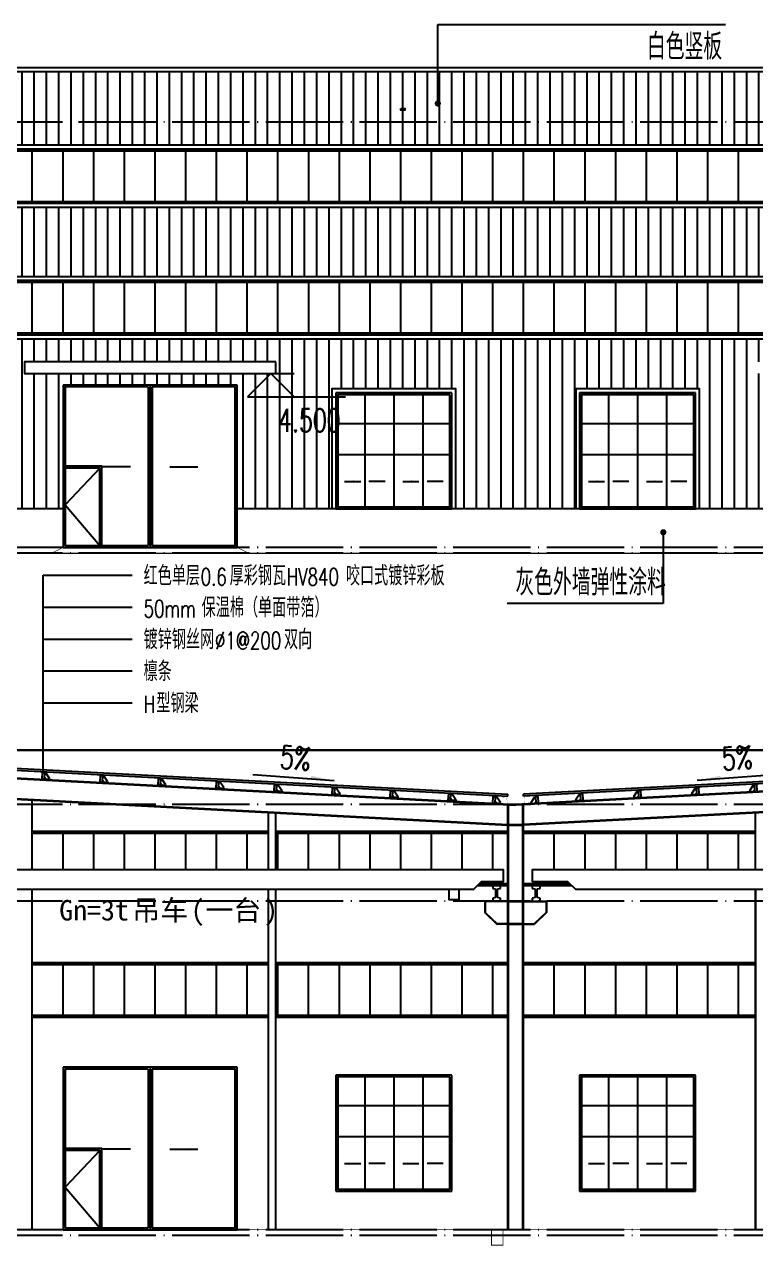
# Model space of a CAD drawing. Extents: x -21908402 to 2288787, y 79687 to 5079726.
# Drawn here: x 2173914 to 2192814, y 142452 to 174030 of the extents above; entities that cross this region are included whole.
import ezdxf

# ---------------------------------------------------------------- set-up
doc = ezdxf.new("R2010")
doc.units = 0
doc.header["$LTSCALE"] = 1000
doc.linetypes.add('DOTE', pattern=[2.42, 2, -0.2, 0.02, -0.2])
doc.layers.get('0').update_dxf_attribs({"linetype": 'CONTINUOUS'})
for name, color, linetype in [('COLUMN', 9, 'CONTINUOUS'), ('DIM_ELEV', 3, 'CONTINUOUS'), ('DIM_LEAD', 3, 'CONTINUOUS'), ('DIM_SYMB', 3, 'CONTINUOUS'), ('DOTE', 1, 'DOTE'), ('E_LINE', 7, 'CONTINUOUS'), ('PUB_TEXT', 7, 'CONTINUOUS'), ('WINDOW', 94, 'CONTINUOUS'), ('填充', 8, 'CONTINUOUS')]:
    doc.layers.add(name, color=color, linetype=linetype)
doc.styles.add('_TCH_DIM', font='SIMPLEX', dxfattribs={"bigfont": 'GBCBIG'})
doc.styles.add('_TCH_DYN', font='')
doc.styles.get('_TCH_DYN').set_extended_font_data('SimSun')

# ---------------------------------------------------------------- blocks, each defined once
blk = doc.blocks.new('HHGG')
at = {"layer": 'DIM_SYMB'}
for points in [[(2153849, 173678), (2153649, 173678), (2153649, 173704)], [(2154063, 173678), (2154263, 173678), (2154263, 173704)], [(2155349, 173678), (2155149, 173678), (2155149, 173704)], [(2155563, 173678), (2155763, 173678), (2155763, 173704)]]:
    blk.add_hatch(color=256, dxfattribs=at).paths.add_polyline_path(points)
for points in [[(2153434, 173678), (2153849, 173678)], [(2154478, 173678), (2154063, 173678)], [(2154934, 173678), (2155349, 173678)], [(2155978, 173678), (2155563, 173678)]]:
    blk.add_lwpolyline(points, dxfattribs=at)
at = {"layer": 'WINDOW'}
for p, q in [((2153206, 175969), (2156206, 175969)), ((2153206, 172969), (2153206, 175969)), ((2153956, 175969), (2153956, 172969)), ((2154706, 175969), (2154706, 172969)), ((2155456, 175969), (2155456, 172969)), ((2156206, 175969), (2156206, 172969)), ((2153206, 175169), (2156206, 175169)), ((2153206, 174369), (2156206, 174369)), ((2156206, 172969), (2153206, 172969))]:
    blk.add_line(p, q, dxfattribs=at)
blk.add_lwpolyline([(2153256, 175919), (2156156, 175919), (2156156, 173019), (2153256, 173019)], close=True, dxfattribs=at)
blk = doc.blocks.new('M4542')
at = {"layer": 'DIM_SYMB'}
for points in [[(2318366, 166331), (2318566, 166331), (2318566, 166357)], [(2320839, 166331), (2320639, 166331), (2320639, 166357)]]:
    blk.add_hatch(color=256, dxfattribs=at).paths.add_polyline_path(points)
blk.add_lwpolyline([(2318303, 166297), (2317403, 165349), (2318303, 164297)])
for points in [[(2319094, 166331), (2318366, 166331)], [(2320111, 166331), (2320839, 166331)]]:
    blk.add_lwpolyline(points, dxfattribs=at)
at = {"layer": 'WINDOW'}
for p, q in [((2321853, 168447), (2317353, 168447)), ((2317353, 168447), (2317353, 164247)), ((2319553, 168397), (2319553, 164297)), ((2319603, 168447), (2319603, 164247)), ((2319653, 168397), (2319653, 164297)), ((2321853, 164247), (2321853, 168447)), ((2317353, 164247), (2321853, 164247))]:
    blk.add_line(p, q, dxfattribs=at)
for points in [[(2319553, 168397), (2317403, 168397), (2317403, 164297), (2319553, 164297)], [(2319653, 164297), (2321803, 164297), (2321803, 168397), (2319653, 168397)]]:
    blk.add_lwpolyline(points, dxfattribs=at)
for points in [[(2317353, 164247), (2318353, 164247), (2318353, 166347), (2317353, 166347)], [(2317403, 164297), (2318303, 164297), (2318303, 166297), (2317403, 166297)]]:
    blk.add_lwpolyline(points, close=True, dxfattribs=at)
blk = doc.blocks.new('14567')
at = {"color": 2}
for p, q in [((1686726, -2189448), (1686796, -2189448)), ((1686726, -2189588), (1686726, -2189448)), ((1686886, -2189588), (1686726, -2189588)), ((1686776, -2189588), (1686776, -2189448)), ((1686803, -2189588), (1686776, -2189552)), ((1686886, -2189568), (1686796, -2189448)), ((1686886, -2189568), (1686886, -2189588))]:
    blk.add_line(p, q, dxfattribs=at)
blk = doc.blocks.new('GHJK')
at = {"color": 3}
for p, q in [((899937, 99419), (900937, 99419)), ((899937, 99409), (900937, 99409)), ((899937, 98829), (900621, 98829)), ((899937, 98819), (900621, 98819))]:
    blk.add_line(p, q, dxfattribs=at)
for points in [[(900927, 99419), (900927, 99124), (900615, 98827)], [(900937, 99419), (900937, 99119), (900621, 98819)]]:
    blk.add_lwpolyline(points, dxfattribs=at)

msp = doc.modelspace()

# ---------------------------------------------------------------- hatches: boundary and pattern name
at = {"layer": 'DIM_SYMB'}
for points in [[(2181920.1, 154475.6), (2181321.8, 154520.7), (2181327.8, 154600.5)], [(2191306.4, 154475.6), (2191904.7, 154520.7), (2191898.7, 154600.5)]]:
    msp.add_hatch(color=256, dxfattribs=at).paths.add_polyline_path(points)
at = {"layer": 'WINDOW'}
h = msp.add_hatch(dxfattribs=at)
h.set_pattern_fill('ANSI31', color=256, scale=500, angle=45, style=0)
h.set_pattern_definition([(90, (4345024.3, 18666.4), (793.75, 2e-13), [])])
h.paths.add_polyline_path([(2222864.3, 170754.1), (2112564.3, 170754.1), (2112564.3, 169454.1), (2222864.3, 169454.1)])
h = msp.add_hatch(dxfattribs=at)
h.set_pattern_fill('ANSI31', color=256, scale=500, angle=45, style=0)
h.set_pattern_definition([(90, (4345024.3, 15266.4), (793.75, 2e-13), [])])
h.paths.add_polyline_path([(2222864.3, 167354.1), (2112564.3, 167354.1), (2112564.3, 166054.1), (2222864.3, 166054.1)])
at = {"layer": '填充'}
h = msp.add_hatch(dxfattribs=at)
h.set_pattern_fill('ANSI31', color=256, scale=200, angle=45, style=0)
h.set_pattern_definition([(90, (-9595.74, 0), (-317.5, 3e-14), [])])
h.paths.add_polyline_path([(2223014.3, 170904.1), (2223014.3, 170254.4), (2223851.6, 170254.4), (2223851.6, 172804.1), (2184600.3, 172804.1), (2184600.3, 172015.8, -1), (2184600.3, 171955.8, -1), (2184600.3, 172015.8), (2184600.3, 172804.1), (2111577, 172804.1), (2111577, 170254.4), (2112414.3, 170254.4), (2112414.3, 170904.1)])
h.paths.add_polyline_path([(2223014.3, 167504.1), (2223014.3, 166607.4), (2223851.6, 166607.4), (2223851.6, 170254.4), (2223014.3, 170254.4), (2223014.3, 169304.1), (2112414.3, 169304.1), (2112414.3, 170254.4), (2111577, 170254.4), (2111577, 166607.4), (2112414.3, 166607.4), (2112414.3, 167504.1)])
h.paths.add_polyline_path([(2181864.3, 164604.1), (2185064.3, 164604.1), (2185064.3, 161504.1), (2188164.3, 161504.1), (2188164.3, 164604.1), (2191364.3, 164604.1), (2191364.3, 161504.1), (2193814.5, 161504.1), (2193814.5, 164704.1), (2198314.5, 164704.1), (2198314.5, 161504.1), (2200764.3, 161504.1), (2200764.3, 164604.1), (2203964.3, 164604.1), (2203964.3, 161504.1), (2207064.3, 161504.1), (2207064.3, 164604.1), (2210264.3, 164604.1), (2210264.3, 161504.1), (2212714.5, 161504.1), (2212714.5, 164704.1), (2217214.5, 164704.1), (2217214.5, 161504.1), (2219814.3, 161504.1), (2219814.3, 164604.1), (2223014.3, 164604.1), (2223014.3, 161504.1), (2224814.3, 161504.1), (2224814.3, 166607.4), (2224481.6, 166607.4), (2224481.6, 162224.1), (2223851.6, 162224.1), (2223851.6, 166607.4), (2223014.3, 166607.4), (2223014.3, 165904.1), (2112414.3, 165904.1), (2112414.3, 166607.4), (2111577, 166607.4), (2111577, 162224.1), (2110947, 162224.1), (2110947, 166607.4), (2110614.3, 166607.4), (2110614.3, 161504.1), (2112414.3, 161504.1), (2112414.3, 164604.1), (2115614.3, 164604.1), (2115614.3, 161504.1), (2118214.5, 161504.1), (2118214.5, 164704.1), (2122714.5, 164704.1), (2122714.5, 161504.1), (2125164.3, 161504.1), (2125164.3, 164604.1), (2128364.3, 164604.1), (2128364.3, 161504.1), (2131464.3, 161504.1), (2131464.3, 164604.1), (2134664.3, 164604.1), (2134664.3, 161504.1), (2137114.5, 161504.1), (2137114.5, 164704.1), (2141614.5, 164704.1), (2141614.5, 161504.1), (2144064.3, 161504.1), (2144064.3, 164604.1), (2147264.3, 164604.1), (2147264.3, 161504.1), (2150364.3, 161504.1), (2150364.3, 164604.1), (2153564.3, 164604.1), (2153564.3, 161504.1), (2156014.5, 161504.1), (2156014.5, 164704.1), (2160514.5, 164704.1), (2160514.5, 161504.1), (2162964.3, 161504.1), (2162964.3, 164604.1), (2166164.3, 164604.1), (2166164.3, 161504.1), (2169264.3, 161504.1), (2169264.3, 164604.1), (2172464.3, 164604.1), (2172464.3, 161504.1), (2174914.5, 161504.1), (2174914.5, 164704.1), (2179414.5, 164704.1), (2179414.5, 161504.1), (2181864.3, 161504.1)])
h.paths.add_polyline_path([(2180414.5, 165004.1), (2173914.5, 165004.1), (2173914.5, 165304.1), (2180414.5, 165304.1)], flags=16)
h.paths.add_polyline_path([(2192814.5, 165004.1), (2192814.5, 165304.1), (2199314.5, 165304.1), (2199314.5, 165004.1)], flags=16)
h.paths.add_polyline_path([(2161514.5, 165004.1), (2155014.5, 165004.1), (2155014.5, 165304.1), (2161514.5, 165304.1)], flags=16)
h.paths.add_polyline_path([(2211714.5, 165004.1), (2211714.5, 165304.1), (2218214.5, 165304.1), (2218214.5, 165004.1)], flags=16)
h.paths.add_polyline_path([(2142614.5, 165004.1), (2136114.5, 165004.1), (2136114.5, 165304.1), (2142614.5, 165304.1)], flags=16)
h.paths.add_polyline_path([(2123714.5, 165004.1), (2117214.5, 165004.1), (2117214.5, 165304.1), (2123714.5, 165304.1)], flags=16)

# ---------------------------------------------------------------- linework, layer by layer
for p, q in [((2224914.3, 172904.1), (2110514.3, 172904.1)), ((2174914.5, 161504.1), (2160514.5, 161504.1)), ((2193814.5, 161504.1), (2179414.5, 161504.1)), ((2204174, 155261.8), (2169054.5, 155261.8)), ((2169054.5, 155261.8), (2204174, 155261.8)), ((2186411.5, 154072.8), (2186414.1, 154122.7)), ((2186817.1, 154072.8), (2186814.5, 154122.7))]:
    msp.add_line(p, q)
at = {"const_width": 30}
msp.add_lwpolyline([(2224914.3, 172904.1), (2110514.3, 172904.1), (2110514.3, 160354.1), (2224914.3, 160354.1)], close=True, dxfattribs=at)
for points in [[(2224914.3, 161504.1), (2224914.3, 172904.1), (2110514.3, 172904.1), (2110514.3, 161504.1)], [(2224814.3, 161504.1), (2224814.3, 172804.1), (2110614.3, 172804.1), (2110614.3, 161504.1)]]:
    msp.add_lwpolyline(points)
for points in [[(2183647.6, 171859.4), (2183747.6, 171859.4), (2183747.6, 171809.4), (2183647.6, 171809.4)], [(2180414.5, 165304.1), (2173914.5, 165304.1), (2173914.5, 165004.1), (2180414.5, 165004.1)]]:
    msp.add_lwpolyline(points, close=True)
at = {"color": 5}
for points in [[(2223014.3, 170904.1), (2112414.3, 170904.1), (2112414.3, 169304.1), (2223014.3, 169304.1)], [(2223014.3, 167504.1), (2112414.3, 167504.1), (2112414.3, 165904.1), (2223014.3, 165904.1)]]:
    msp.add_lwpolyline(points, close=True, dxfattribs=at)
for points in [[(2185064.3, 161504.1), (2185064.3, 164604.1), (2181864.3, 164604.1), (2181864.3, 161504.1)], [(2191364.3, 161504.1), (2191364.3, 164604.1), (2188164.3, 164604.1), (2188164.3, 161504.1)]]:
    msp.add_lwpolyline(points, dxfattribs=at)
for points, const_width in [([(2179714.5, 160354.1), (2179414.5, 160504.1), (2174914.5, 160504.1), (2174614.5, 160354.1)], 15), ([(2226349.7, 160354.1), (2109014.3, 160354.1)], 30), ([(2148505.1, 142861.8), (2185987.3, 142861.8)], 20), ([(2186287.3, 142861.8), (2186287.3, 142461.8), (2185987.3, 142461.8), (2185987.3, 142861.8)], 20), ([(2186287.3, 142861.8), (2224914.3, 142861.8), (2224914.3, 142711.8), (2226414.3, 142711.8)], 20)]:
    msp.add_lwpolyline(points, dxfattribs=dict(const_width=const_width))
at = {"color": 1, "const_width": 4}
msp.add_lwpolyline([(2186989.1, 154074.5), (2186850.2, 154059.6), (2186839.2, 153873.7), (2186414.3, 153861.8), (2186370.6, 154039.7), (2186268.2, 154050.5)], dxfattribs=at)
at = {"color": 2}
for points in [[(2186286.3, 151857.2), (2185725.2, 151857.2), (2185520.6, 151660), (2169269.4, 151660), (2169064.7, 151857.2), (2168151.5, 151857.2), (2168151.5, 152178.3), (2186286.3, 152178.3), (2186286.3, 151857.2), (2185725.2, 151857.2)], [(2205186.3, 151857.2), (2204625.2, 151857.2), (2204420.6, 151660), (2188169.4, 151660), (2187964.7, 151857.2), (2187051.5, 151857.2), (2187051.5, 152178.3), (2205186.3, 152178.3), (2205186.3, 151857.2), (2204625.2, 151857.2)], [(2185153, 151660), (2184884.3, 151660), (2184884.3, 151397.2), (2185153, 151397.2)]]:
    msp.add_lwpolyline(points, close=True, dxfattribs=at)
at = {"layer": 'COLUMN'}
for p, q in [((2186219.7, 151761.8), (2186019.7, 151761.8)), ((2186019.7, 151761.8), (2186019.7, 151687.4)), ((2186019.7, 151687.4), (2186094.7, 151674.6)), ((2186094.7, 151674.6), (2186094.7, 151449)), ((2186144.7, 151674), (2186219.7, 151686.8)), ((2186144.7, 151449.6), (2186144.7, 151674)), ((2186219.7, 151686.8), (2186219.7, 151761.8)), ((2187243.3, 151761.8), (2187043.3, 151761.8)), ((2187043.3, 151761.8), (2187043.3, 151686.8)), ((2187043.3, 151686.8), (2187118.3, 151674)), ((2187118.3, 151674), (2187118.3, 151449.6)), ((2187168.3, 151674.6), (2187243.3, 151687.4)), ((2187168.3, 151449), (2187168.3, 151674.6)), ((2187243.3, 151687.4), (2187243.3, 151761.8)), ((2186094.7, 151449), (2186019.7, 151436.2)), ((2186019.7, 151436.2), (2186019.7, 151361.8)), ((2186019.7, 151361.8), (2186219.7, 151361.8)), ((2186219.7, 151436.8), (2186144.7, 151449.6)), ((2186219.7, 151361.8), (2186219.7, 151436.8)), ((2187118.3, 151449.6), (2187043.3, 151436.8)), ((2187043.3, 151436.8), (2187043.3, 151361.8)), ((2187043.3, 151361.8), (2187243.3, 151361.8)), ((2187243.3, 151436.2), (2187168.3, 151449)), ((2187243.3, 151361.8), (2187243.3, 151436.2))]:
    msp.add_line(p, q, dxfattribs=at)
at = {"layer": 'DIM_ELEV'}
for p, q in [((2178884.1, 165004.1), (2180884.1, 165004.1)), ((2180284.1, 165004.1), (2179684.1, 164404.1)), ((2180284.1, 165004.1), (2180884.1, 164404.1)), ((2179684.1, 164404.1), (2182211, 164404.1)), ((2174400.5, 156487.4), (2174400.5, 159784.4)), ((2174400.5, 159784.4), (2176696.2, 159784.4)), ((2174400.5, 158960.2), (2176696.2, 158960.2)), ((2174400.5, 158135.9), (2176696.2, 158135.9)), ((2174400.5, 157311.7), (2176696.2, 157311.7)), ((2174400.5, 154692.4), (2174400.5, 156487.4)), ((2174400.5, 156487.4), (2176696.2, 156487.4))]:
    msp.add_line(p, q, dxfattribs=at)
at = {"layer": 'DIM_LEAD'}
for p, q in [((2184600.3, 171985.8), (2184600.3, 174030.3)), ((2184600.3, 174030.3), (2192040, 174030.3)), ((2190428.9, 160897.2), (2190428.9, 159053.3)), ((2190428.9, 159053.3), (2186395.7, 159053.3))]:
    msp.add_line(p, q, dxfattribs=at)
at = {"layer": 'DIM_LEAD', "const_width": 80}
for points in [[(2184600.3, 171945.8, 1), (2184600.3, 172025.8, 1)], [(2190428.9, 160937.2, 1), (2190428.9, 160857.2, 1)]]:
    msp.add_lwpolyline(points, format="xyb", close=True, dxfattribs=at)
at = {"layer": 'DIM_SYMB'}
for points in [[(2179815, 154634.2), (2181920.1, 154475.6)], [(2193411.5, 154634.2), (2191306.4, 154475.6)]]:
    msp.add_lwpolyline(points, dxfattribs=at)
at = {"layer": 'DOTE'}
for p, q in [((2225714.3, 171504.1), (2109714.3, 171504.1)), ((2225714.3, 160504.1), (2109714.3, 160504.1)), ((2225714.3, 160354.1), (2109714.3, 160354.1)), ((2225714.3, 153861.8), (2109714.3, 153861.8)), ((2225714.3, 151361.8), (2109714.3, 151361.8)), ((2225714.3, 142861.8), (2109714.3, 142861.8)), ((2225714.3, 142711.8), (2109714.3, 142711.8))]:
    msp.add_line(p, q, dxfattribs=at)
at = {"layer": 'E_LINE', "color": 3}
for p, q in [((2167713.2, 154841.8), (2186613.2, 153841.8)), ((2167714.3, 154861.8), (2186614.3, 153861.8)), ((2205514.3, 154861.8), (2186614.3, 153861.8)), ((2205515.3, 154841.8), (2186615.3, 153841.8)), ((2167685.2, 154312.5), (2186414.3, 153321.6)), ((2167686.3, 154332.5), (2186414.3, 153341.6)), ((2205542.3, 154332.5), (2186814.3, 153341.6)), ((2205543.3, 154312.5), (2186814.3, 153321.6)), ((2186414.3, 142861.8), (2186414.3, 153861.8)), ((2186430.3, 142861.8), (2186430.3, 153861.8)), ((2186798.3, 142861.8), (2186798.3, 153861.8)), ((2186814.3, 142861.8), (2186814.3, 153861.8)), ((2186414.3, 153341.6), (2186814.3, 153341.6)), ((2186414.3, 153321.6), (2186814.3, 153321.6))]:
    msp.add_line(p, q, dxfattribs=at)
at = {"layer": 'E_LINE', "color": 0}
for p, q in [((2169053.4, 154991.2), (2186411.5, 154072.8)), ((2169053.6, 155041.3), (2186414.1, 154122.7)), ((2204175, 155041.3), (2186814.5, 154122.7)), ((2204175.2, 154991.2), (2186817.1, 154072.8))]:
    msp.add_line(p, q, dxfattribs=at)
at = {"layer": 'WINDOW'}
for p, q in [((2174118.1, 152178.3), (2174118.1, 153111.8)), ((2174911.8, 152178.3), (2174911.8, 153111.8)), ((2175705.6, 152178.3), (2175705.6, 153111.8)), ((2176499.3, 152178.3), (2176499.3, 153111.8)), ((2177293.1, 152178.3), (2177293.1, 153111.8)), ((2178086.8, 152178.3), (2178086.8, 153111.8)), ((2178880.6, 152178.3), (2178880.6, 153111.8)), ((2179674.3, 152178.3), (2179674.3, 153111.8)), ((2180468.1, 152178.3), (2180468.1, 153111.8)), ((2181261.8, 152178.3), (2181261.8, 153111.8)), ((2182055.6, 152178.3), (2182055.6, 153111.8)), ((2182849.3, 152178.3), (2182849.3, 153111.8)), ((2183643.1, 152178.3), (2183643.1, 153111.8)), ((2184436.8, 152178.3), (2184436.8, 153111.8)), ((2185230.6, 152178.3), (2185230.6, 153111.8)), ((2186024.3, 152178.3), (2186024.3, 153111.8)), ((2186818.1, 151811.8), (2186818.1, 153111.8)), ((2187611.8, 152178.3), (2187611.8, 153111.8)), ((2188405.6, 152178.3), (2188405.6, 153111.8)), ((2189199.3, 152178.3), (2189199.3, 153111.8)), ((2189993.1, 152178.3), (2189993.1, 153111.8)), ((2190786.8, 152178.3), (2190786.8, 153111.8)), ((2191580.6, 152178.3), (2191580.6, 153111.8)), ((2192374.3, 152178.3), (2192374.3, 153111.8)), ((2186024.3, 151811.8), (2186024.3, 151857.2)), ((2187611.8, 151811.8), (2187611.8, 151857.2)), ((2174118.1, 148411.8), (2174118.1, 149711.8)), ((2174911.8, 148411.8), (2174911.8, 149711.8)), ((2175705.6, 148411.8), (2175705.6, 149711.8)), ((2176499.3, 148411.8), (2176499.3, 149711.8)), ((2177293.1, 148411.8), (2177293.1, 149711.8)), ((2178086.8, 148411.8), (2178086.8, 149711.8)), ((2178880.6, 148411.8), (2178880.6, 149711.8)), ((2179674.3, 148411.8), (2179674.3, 149711.8)), ((2180468.1, 148411.8), (2180468.1, 149711.8)), ((2181261.8, 148411.8), (2181261.8, 149711.8)), ((2182055.6, 148411.8), (2182055.6, 149711.8)), ((2182849.3, 148411.8), (2182849.3, 149711.8)), ((2183643.1, 148411.8), (2183643.1, 149711.8)), ((2184436.8, 148411.8), (2184436.8, 149711.8)), ((2185230.6, 148411.8), (2185230.6, 149711.8)), ((2186024.3, 148411.8), (2186024.3, 149711.8)), ((2186818.1, 148411.8), (2186818.1, 149711.8)), ((2187611.8, 148411.8), (2187611.8, 149711.8)), ((2188405.6, 148411.8), (2188405.6, 149711.8)), ((2189199.3, 148411.8), (2189199.3, 149711.8)), ((2189993.1, 148411.8), (2189993.1, 149711.8)), ((2190786.8, 148411.8), (2190786.8, 149711.8)), ((2191580.6, 148411.8), (2191580.6, 149711.8)), ((2192374.3, 148411.8), (2192374.3, 149711.8))]:
    msp.add_line(p, q, dxfattribs=at)
for points in [[(2222914.3, 170804.1), (2112514.3, 170804.1), (2112514.3, 169404.1), (2222914.3, 169404.1)], [(2222864.3, 170754.1), (2112564.3, 170754.1), (2112564.3, 169454.1), (2222864.3, 169454.1)], [(2222914.3, 167404.1), (2112514.3, 167404.1), (2112514.3, 166004.1), (2222914.3, 166004.1)], [(2222864.3, 167354.1), (2112564.3, 167354.1), (2112564.3, 166054.1), (2222864.3, 166054.1)]]:
    msp.add_lwpolyline(points, close=True, dxfattribs=at)
for points in [[(2180214.3, 153161.8), (2174114.3, 153161.8)], [(2186430.3, 153161.8), (2180414.3, 153161.8)], [(2192814.3, 153161.8), (2186798.3, 153161.8)], [(2180214.3, 153111.8), (2174114.3, 153111.8)], [(2186430.3, 153111.8), (2180414.3, 153111.8)], [(2192814.3, 153111.8), (2186798.3, 153111.8)], [(2185626.2, 151761.8), (2186430.3, 151761.8)], [(2185678.1, 151811.8), (2186430.3, 151811.8)], [(2186798.3, 151811.8), (2188011.9, 151811.8)], [(2186798.3, 151761.8), (2188063.8, 151761.8)], [(2180214.3, 149761.8), (2174114.3, 149761.8)], [(2180214.3, 149711.8), (2174114.3, 149711.8)], [(2186430.3, 149761.8), (2180414.3, 149761.8)], [(2186430.3, 149711.8), (2180414.3, 149711.8)], [(2192814.3, 149761.8), (2186798.3, 149761.8)], [(2192814.3, 149711.8), (2186798.3, 149711.8)], [(2174114.3, 148411.8), (2180214.3, 148411.8)], [(2174114.3, 148361.8), (2180214.3, 148361.8)], [(2180414.3, 148411.8), (2186430.3, 148411.8)], [(2180414.3, 148361.8), (2186430.3, 148361.8)], [(2186798.3, 148411.8), (2192814.3, 148411.8)], [(2186798.3, 148361.8), (2192814.3, 148361.8)]]:
    msp.add_lwpolyline(points, dxfattribs=at)
at = {"layer": '填充'}
for p, q in [((2174114.3, 152178.3), (2174114.3, 153968.7)), ((2180214.3, 153642.5), (2180214.3, 152178.3)), ((2180414.3, 152178.3), (2180414.3, 153631.9)), ((2192814.3, 152178.3), (2192814.3, 153639.1)), ((2174114.3, 142861.8), (2174114.3, 151660)), ((2180214.3, 151660), (2180214.3, 142861.8)), ((2180414.3, 142861.8), (2180414.3, 151660)), ((2192814.3, 151660), (2192814.3, 142861.8)), ((2192814.3, 142861.8), (2192814.3, 151660))]:
    msp.add_line(p, q, dxfattribs=at)

# ---------------------------------------------------------------- block references
for name, p in [('M4542', (-142438.2, -3742.7)), ('GHJK', (1286477, 51942.4)), ('M4542', (-142438.2, -21385))]:
    msp.add_blockref(name, p)
at = {"xscale": -1}
for name, p in [('HHGG', (4338170.5, -11465.2)), ('HHGG', (4344470.5, -11465.2)), ('GHJK', (3086751.1, 51942.4)), ('HHGG', (4338170.5, -29107.5)), ('HHGG', (4344470.5, -29107.5))]:
    msp.add_blockref(name, p, dxfattribs=at)
at = {"zscale": 1.200000000000728}
for p, xscale, yscale, rotation in [((289704.8, 2883742), 1.19999999937432, 1.20000000020957, 357.0185387804804), ((291204.8, 2883663.9), 1.19999999937432, 1.20000000020957, 357.0185387804804), ((292704.8, 2883585.8), 1.19999999937432, 1.200000000209627, 357.0185387804804), ((294204.8, 2883507.6), 1.19999999937432, 1.200000000209627, 357.0185387804804), ((295704.8, 2883429.5), 1.19999999937432, 1.200000000209627, 357.0185387804804), ((297204.8, 2883351.4), 1.19999999937432, 1.200000000209599, 357.0185387804804), ((298704.8, 2883273.3), 1.19999999937432, 1.200000000209599, 357.0185387804804), ((300204.8, 2883195.1), 1.19999999937432, 1.200000000209613, 357.0185387804804), ((4073023.8, 2883195.1), -1.19999999937432, 1.200000000209613, 2.981461219519641), ((4074523.8, 2883273.3), -1.19999999937432, 1.200000000209599, 2.981461219519641), ((4076023.8, 2883351.4), -1.19999999937432, 1.200000000209599, 2.981461219519641), ((4077523.8, 2883429.5), -1.19999999937432, 1.200000000209627, 2.981461219519641), ((301356.6, 2883120), 1.19999999937432, 1.200000000209609, 357.0185387804804), ((4071872, 2883120), -1.19999999937432, 1.200000000209609, 2.981461219519641)]:
    msp.add_blockref('14567', p, dxfattribs=dict(at, xscale=xscale, yscale=yscale, rotation=rotation))

# ---------------------------------------------------------------- texts
at = {"layer": 'PUB_TEXT'}
for s, height, style, p in [('白色竖板', 675.18, '_TCH_DIM', (2190005.5, 173120.3)), ('红色单层', 506.38, '_TCH_DIM', (2176995.5, 159521.9)), ('厚彩钢瓦', 506.38, '_TCH_DIM', (2179219.9, 159521.9)), ('咬口式镀锌彩板', 506.38, '_TCH_DIM', (2182224.4, 159521.9)), ('灰色外墙弹性涂料', 675.18, '_TCH_DIM', (2186605.7, 159263.3)), ('保温棉（单面带箔）', 506.38, '_TCH_DIM', (2178495.5, 158697.7)), ('镀锌钢丝网', 506.38, '_TCH_DIM', (2176995.5, 157873.4)), ('双向', 506.38, '_TCH_DIM', (2180623.6, 157873.4)), ('檩条', 506.38, '_TCH_DIM', (2176995.5, 157049.2)), ('型钢梁', 506.38, '_TCH_DIM', (2177325.5, 156224.9)), ('Gn=3t', 528.56, '_TCH_DYN', (2174814.3, 150859.2)), ('吊车', 528.56, '_TCH_DYN', (2176704.1, 150859.2)), ('(', 528.6, '_TCH_DYN', (2178216, 150859.2)), ('一台', 528.56, '_TCH_DYN', (2178593.9, 150859.2)), (')', 528.6, '_TCH_DYN', (2180105.8, 150859.2))]:
    msp.add_text(s, height=height, dxfattribs=dict(at, style=style)).set_placement(p)
at = {"layer": 'PUB_TEXT', "style": '_TCH_DIM', "width": 0.705882}
for s, height, p in [('4.500', 595, (2180471, 163494.1)), ('0.6', 446.25, (2178469.9, 159521.9)), ('HV840', 446.25, (2180694.4, 159521.9)), ('50mm', 446.25, (2176995.5, 158697.7)), ('%%c1@200', 446.25, (2178838.6, 157873.4)), ('H', 446.2, (2176995.5, 156224.9))]:
    msp.add_text(s, height=height, dxfattribs=at).set_placement(p)
for rotation, p in [(355.69172, (2180504.4, 154792.9)), (4.30828, (2191964.2, 154735.8))]:
    msp.add_text('5%', height=595, rotation=rotation, dxfattribs=at).set_placement(p)

doc.saveas('drawing.dxf')
